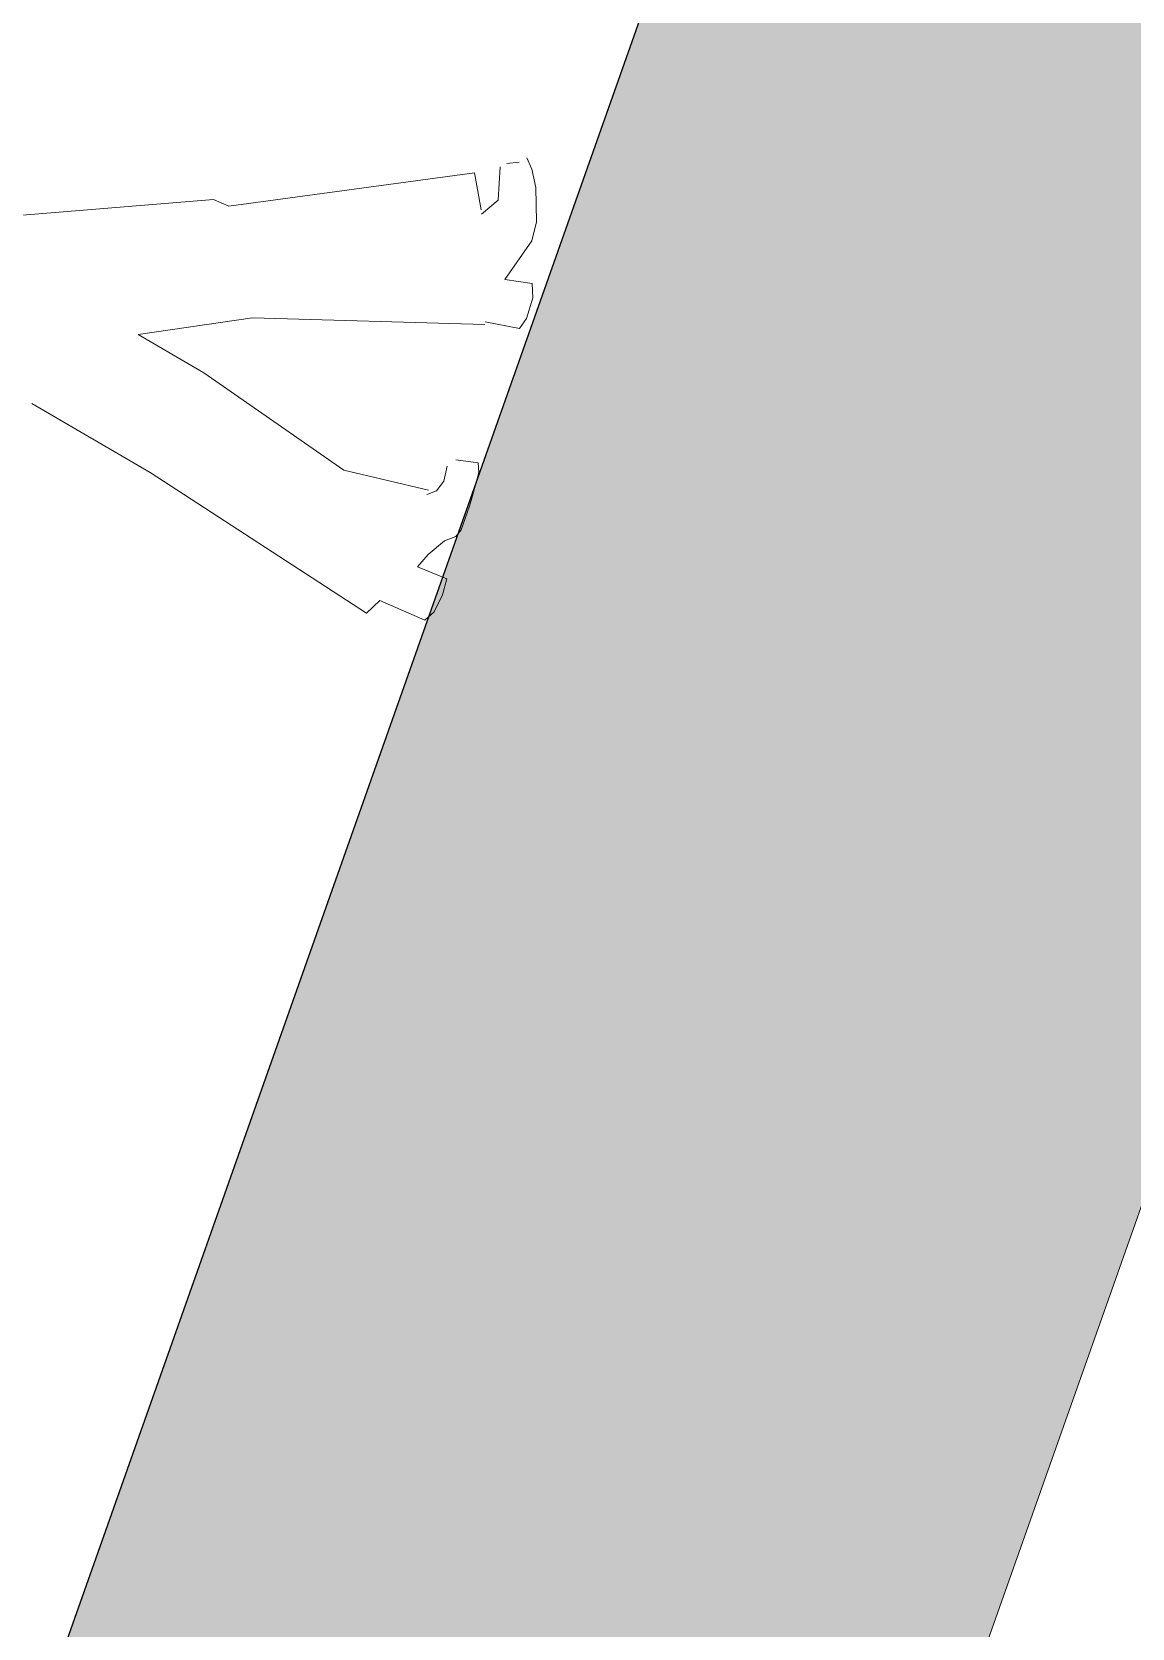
# Model space of a CAD drawing. Header units: centimetres. Extents: x -38353 to 28366, y -42745 to 17597.
# Drawn here: x -22570.3 to -22405.6, y -23258.8 to -23019.8 of the extents above; entities that cross this region are included whole.
import ezdxf

# ---------------------------------------------------------------- set-up
doc = ezdxf.new("R2010")
doc.units = ezdxf.units.CM
doc.header["$LTSCALE"] = 500
for name, color, linetype, lineweight in [('A-DETL', 90, 'Continuous', 9), ('A-DETL-GENF-2', 250, 'Continuous', 9), ('A-DETL-THIN', 151, 'Continuous', 9), ('A-DETL-WIDE', 214, 'Continuous', 25)]:
    doc.layers.add(name, color=color, linetype=linetype, lineweight=lineweight)

msp = doc.modelspace()

# ---------------------------------------------------------------- hatches: boundary and pattern name
at = {"layer": 'A-DETL-GENF-2'}
h = msp.add_hatch(dxfattribs=at)
h.set_pattern_fill('FP_11', color=256, angle=70.5377, style=0, pattern_type=2)
h.set_pattern_definition([(359.9997, (-25016.3, -24126.33), (317.5015, 317.4985), [317.5, -317.5]), (359.9997, (-25016.3, -24007.27), (317.5015, 317.4985), [317.5, -317.5]), (359.9997, (-25016.3, -23888.2), (317.5015, 317.4985), [317.5, -317.5]), (89.9997, (-24976.62, -23848.52), (-317.4985, 317.5015), [317.5, -317.5]), (89.9997, (-24857.56, -23848.52), (-317.4985, 317.5015), [317.5, -317.5]), (89.9997, (-24738.5, -23848.52), (-317.4985, 317.5015), [317.5, -317.5])])
h.paths.add_polyline_path([(-22724.34, -24761.85), (-22327.88, -23639.94), (-22535.31, -23566.64), (-22020.53, -22109.92), (-22143.11, -22066.6), (-23054.34, -24645.23)], flags=0)
h.paths.add_polyline_path([(-21885.59, -21728.06), (-20354.6, -17395.61), (-20496.03, -17345.63), (-20066.22, -16129.34), (-20219.3, -16075.25), (-20906.98, -18421.85), (-21540.24, -20213.87), (-21757.33, -20974.92), (-22008.17, -21684.74), (-21922.5, -21715.02)], flags=0)
h.paths.add_polyline_path([(-19966.27, -15846.49), (-19511.47, -14559.48), (-19733.04, -14481.18), (-19845.76, -14800.58), (-20134.81, -15786.93)], flags=0)
h.paths.add_polyline_path([(-18970.04, -13027.33), (-16952.6, -7318.31), (-17169.46, -7241.67), (-18928.59, -12220.09), (-19169.07, -12956.99), (-19167.98, -12957.38)], flags=0)
h.paths.add_polyline_path([(-16815.99, -6931.73), (-16281.23, -5418.44), (-16168.08, -5458.42), (-14847.99, -1722.77), (-15177.99, -1606.16), (-17032.85, -6855.1)], flags=0)

# ---------------------------------------------------------------- linework, layer by layer
at = {"layer": 'A-DETL'}
for p, q in [((-22500.17, -23040.03), (-22500.5, -23045)), ((-22497.33, -23039.3), (-22499.2, -23039.54)), ((-22495.43, -23040.35), (-22496.19, -23038.66)), ((-22494.86, -23043.13), (-22495.43, -23040.35)), ((-22504.03, -23040.94), (-22540.8, -23045.89)), ((-22503.02, -23046.47), (-22504.03, -23040.94)), ((-22543.08, -23044.93), (-22576.41, -23047.65)), ((-22540.8, -23045.89), (-22543.08, -23044.93)), ((-22500.5, -23045), (-22502.97, -23047.11)), ((-22494.72, -23048.27), (-22494.86, -23043.13)), ((-22495.43, -23051.08), (-22494.72, -23048.27)), ((-22499.47, -23056.9), (-22495.43, -23051.08)), ((-22495.39, -23057.48), (-22499.47, -23056.9)), ((-22496.23, -23062.71), (-22495.29, -23059.64)), ((-22495.29, -23059.64), (-22495.39, -23057.48)), ((-22554.39, -23065.12), (-22537.23, -23062.62)), ((-22537.23, -23062.62), (-22502.47, -23063.61)), ((-22502.43, -23063.24), (-22497.26, -23064.24)), ((-22497.26, -23064.24), (-22496.23, -23062.71)), ((-22544.53, -23070.87), (-22554.39, -23065.12)), ((-22523.57, -23085.45), (-22544.53, -23070.87)), ((-22570.27, -23075.45), (-22552.58, -23085.77)), ((-22552.58, -23085.77), (-22520.18, -23106.87)), ((-22510.93, -23088.45), (-22523.57, -23085.45)), ((-22508.09, -23084.85), (-22508.63, -23087.08)), ((-22503.46, -23084.32), (-22506.81, -23083.88)), ((-22504.31, -23089.28), (-22503.38, -23085.78)), ((-22503.38, -23085.78), (-22503.46, -23084.32)), ((-22508.63, -23087.08), (-22509.7, -23088.55)), ((-22509.7, -23088.55), (-22511.16, -23089.1)), ((-22506.02, -23094.35), (-22504.79, -23090.85)), ((-22504.79, -23090.85), (-22504.31, -23089.28)), ((-22508.5, -23096.04), (-22506.82, -23095.38)), ((-22506.82, -23095.38), (-22506.02, -23094.35)), ((-22510.97, -23098.05), (-22508.5, -23096.04)), ((-22512.54, -23099.92), (-22510.97, -23098.05)), ((-22508.15, -23101.7), (-22512.54, -23099.92)), ((-22508.81, -23104.08), (-22508.15, -23101.7)), ((-22520.18, -23106.87), (-22518.17, -23104.95)), ((-22518.17, -23104.95), (-22511.48, -23107.88)), ((-22510.08, -23106.66), (-22508.81, -23104.08)), ((-22511.48, -23107.88), (-22510.08, -23106.66))]:
    msp.add_line(p, q, dxfattribs=at)
at = {"layer": 'A-DETL-THIN'}
msp.add_line((-22535.31, -23566.64), (-22020.53, -22109.92), dxfattribs=at)
at = {"layer": 'A-DETL-WIDE'}
msp.add_line((-22143.11, -22066.6), (-23054.34, -24645.23), dxfattribs=at)

doc.saveas('drawing.dxf')
